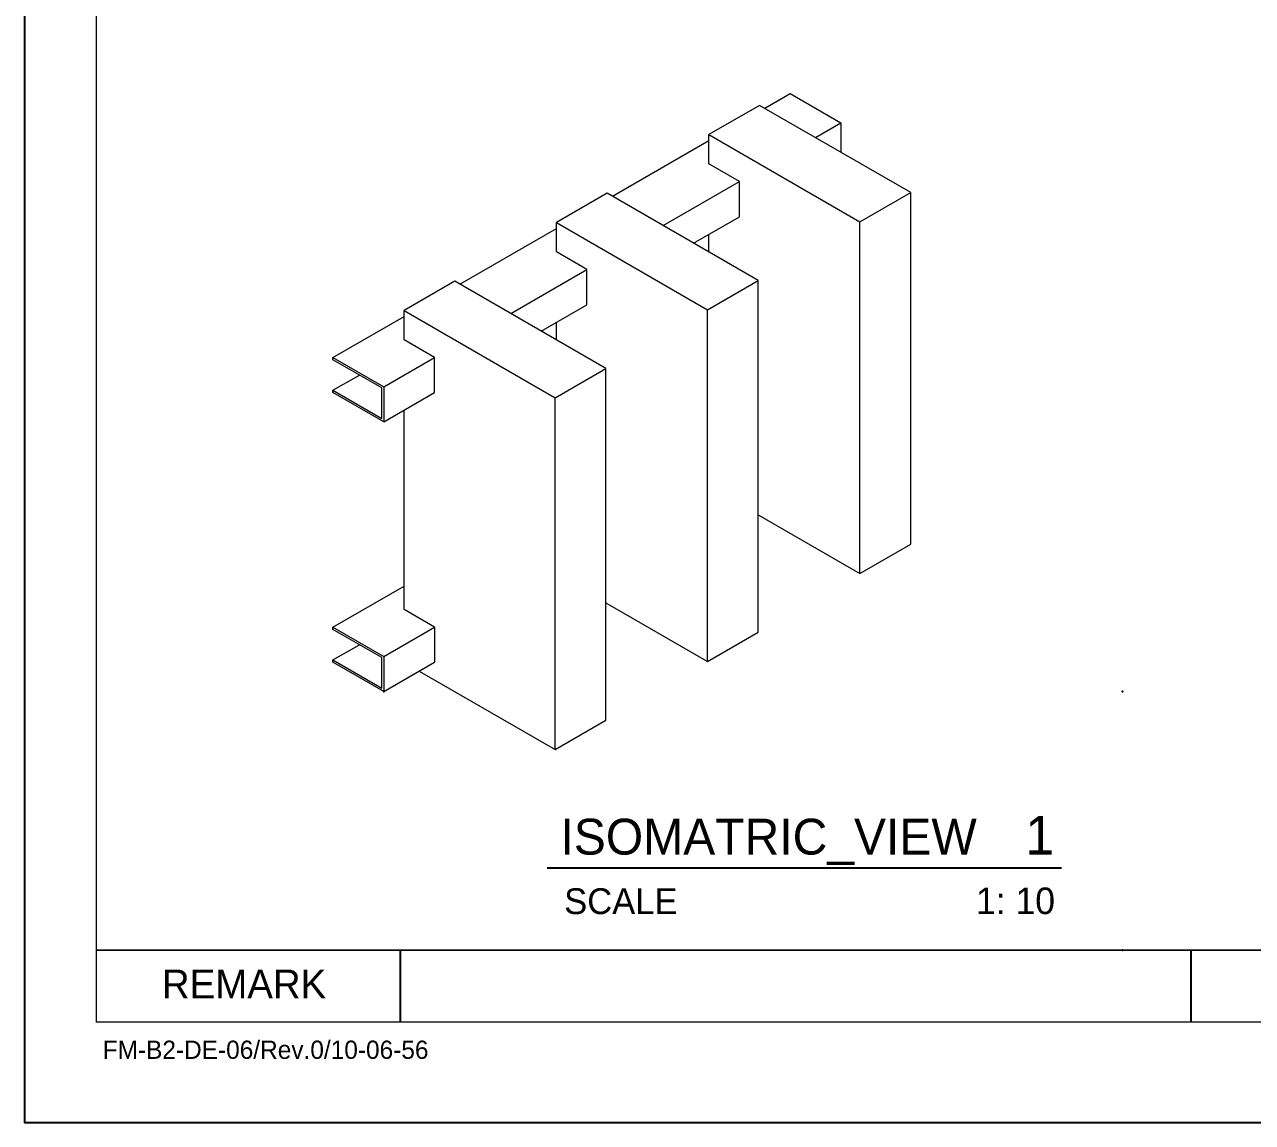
# Model space of a CAD drawing. Header units: millimetres. Extents: x -244126 to 368105, y -173968 to 259060.
# Drawn here: x -95051 to -94197, y 44240 to 45004 of the extents above; entities that cross this region are included whole.
import ezdxf
from ezdxf.enums import TextEntityAlignment as Align

# ---------------------------------------------------------------- set-up
doc = ezdxf.new("R2010")
doc.units = ezdxf.units.MM
doc.header["$MEASUREMENT"] = 0
for name, pattern in [('005_GG_TA_LINE', [13.75, 5, -1.25, 1.25, -1.25, 5]), ('BORDER2', [22.225, 6.35, -3.175, 6.35, -3.175, 0, -3.175]), ('TA_GL_000.00010', [0.000275, 0.0001, -2.5e-05, 2.5e-05, -2.5e-05, 0.0001]), ('TA_HL_003.00000', [19.5, 10.65, -8.85])]:
    doc.linetypes.add(name, pattern=pattern)
for name, color, linetype in [('000 - H A T C H', 8, 'Continuous'), ('000 - L I N E 0.1', 1, 'Continuous'), ('000 - T E X T', 4, 'Continuous'), ('000 - TITLEBLOCK', 4, 'Continuous'), ('A04_TUBE SERIES', 7, 'Continuous')]:
    doc.layers.add(name, color=color, linetype=linetype)
doc.styles.add('BROWALLIA', font='BrowalliaUPC.ttf')
doc.styles.add('century gothic111111', font='CordiaUPC.ttf')
doc.styles.add('Cetury Gothic', font='GOTHIC.TTF')
doc.styles.add('TA', font='Cordia New.ttf', dxfattribs={"height": 4.5})

# ---------------------------------------------------------------- blocks, each defined once
blk = doc.blocks.new('A$Cfd196da9')
at = {"color": 0, "linetype": 'ByBlock', "const_width": 0.1}
blk.add_lwpolyline([(-143.5, -98), (96.5, -98), (96.5, 99), (-143.5, 99)], close=True, dxfattribs=at)
blk = doc.blocks.new('*U1673')
at = {"linetype": '005_GG_TA_LINE'}
blk.add_point((250, 300), dxfattribs=at)
at = {"layer": '000 - L I N E 0.1', "color": 21, "linetype": 'Continuous'}
blk.add_lwpolyline([(0, 71.2), (0, 0), (71.2, 0)], dxfattribs=at)
at = {"layer": '000 - T E X T', "color": 3}
for p, q in [((261.48, 120), (261.48, 70)), ((811.87, 70), (811.87, 120))]:
    blk.add_line(p, q, dxfattribs=at)
at = {"layer": '000 - T E X T', "color": 3, "const_width": 1}
blk.add_lwpolyline([(50, 120), (2450, 120)], dxfattribs=at)
at = {"layer": '000 - TITLEBLOCK', "color": 250}
blk.add_lwpolyline([(0, 0), (2970, 0), (2970, 2100), (0, 2100)], close=True, dxfattribs=at)
at = {"layer": '000 - T E X T', "color": 3, "xscale": 10, "yscale": 10, "zscale": 10}
blk.add_blockref('A$Cfd196da9', (1485, 1050), dxfattribs=at)
at = {"color": 4, "insert": (95.59, 106.41), "char_height": 20, "width": 1141.2349, "attachment_point": 1, "style": 'BROWALLIA'}
blk.add_mtext('{\\fCentury Gothic|b0|i0|c0|p34;REMARK}', dxfattribs=at)
at = {"color": 4, "style": 'TA'}
blk.add_attdef('PAPER_SIZE', text='', height=12.51, dxfattribs=at).set_placement((2843, 49.87), align=Align.MIDDLE_RIGHT)
blk.add_attdef('SCALE_SIZE', text='', height=12.51, dxfattribs=at).set_placement((2867.55, 50.13), align=Align.MIDDLE_LEFT)
at = {"layer": '000 - H A T C H', "color": 4, "insert": (54.36, 56.99), "char_height": 12.7138, "attachment_point": 1, "style": 'century gothic111111'}
blk.add_mtext('FM-B2-DE-06/Rev.0/10-06-56', dxfattribs=at)
at = {"layer": '000 - T E X T', "color": 250, "style": 'TA'}
for tag, height, p in [('SUPERLINK', 10, (86.32, 2078.83)), ('NAMEFILE', 10, (86.32, 2058.82)), ('SC', 200, (16.82, 1876.05))]:
    blk.add_attdef(tag, text='', height=height, dxfattribs=at).set_placement(p, align=Align.MIDDLE_LEFT)
at = {"layer": '000 - T E X T', "color": 4, "style": 'TA'}
for tag, height, p in [('NAME_JOB_1', 10, (2618.33, 1691.25)), ('NAME_JOB_2', 10, (2618.33, 1669.43)), ('NAME_PROJECT_1', 15, (2469.03, 1594.85)), ('NAME_PROJECT_2', 15, (2469.03, 1557.85)), ('NAME_PROJECT_3', 15, (2469.03, 1520.85)), ('CODE_VALUE_1', 9.5, (2605.74, 1445.61)), ('CODE_VALUE_2', 9.5, (2605.74, 1415.61)), ('PART_NAME_VALUE_1', 9.5, (2605.74, 1379.37)), ('PART_NAME_VALUE_2', 9.5, (2605.74, 1349.37)), ('PART_NAME_VALUE_3', 9.5, (2605.74, 1319.37)), ('MATTERIAL_VALUE_1', 18, (2609.78, 1284.52)), ('SPEC_VALUE', 18, (2609.78, 1243.42)), ('THICKNESS_VALUE', 18, (2609.78, 1202.64)), ('COATING_VALUE_1', 18, (2609.78, 1162.5)), ('COATING_VALUE_2', 18, (2609.78, 1122.36)), ('NAME_TITLE_1', 12, (2472.53, 388.09)), ('NAME_TITLE_2', 12, (2472.53, 354.79)), ('NAME_TITLE_3', 12, (2472.53, 321.49)), ('DRAWING_NO1', 12, (2473.05, 164.58)), ('DRAWING_NO2', 12, (2473.05, 124.57))]:
    blk.add_attdef(tag, text='', height=height, dxfattribs=at).set_placement(p, align=Align.MIDDLE_LEFT)
for tag, p in [('NAME_DAFT', (2767.05, 681.08)), ('NAME_CHECKED', (2767.05, 612.98)), ('NAME_DESIGNER', (2767.05, 546.06)), ('NAME_DESIGN_MGR', (2767.05, 475.58))]:
    blk.add_attdef(tag, text='', height=18, dxfattribs=at).set_placement(p, align=Align.MIDDLE_CENTER)
for tag, p, height in [('REV', (2767.63, 251.25), 18.76), ('NAME_REMARK', (276.43, 86.52), 20)]:
    blk.add_attdef(tag, p, '', height=height, dxfattribs=at)
at = {"layer": '000 - T E X T', "color": 4, "style": 'Cetury Gothic'}
for tag, p in [('SHEET_NO.', (2807.89, 169.99)), ('TOTAL_SHEET_NO.', (2804.83, 88.2))]:
    blk.add_attdef(tag, text='', height=18, dxfattribs=at).set_placement(p, align=Align.CENTER)
blk = doc.blocks.new('A$Cbcff47d6')
at = {"color": 0, "linetype": 'ByBlock', "lineweight": 0, "extrusion": (-5.55112e-17, 0.816497, 0.57735)}
for p, q in [((265.17, 406.21), (282.84, 416.41)), ((282.84, 416.41), (318.2, 396)), ((261.63, 408.25), (226.27, 387.84)), ((366.76, 347.55), (261.63, 408.25)), ((300.52, 385.79), (318.2, 396)), ((318.2, 396), (318.2, 375.59)), ((226.27, 387.84), (331.41, 327.14)), ((226.27, 367.42), (226.27, 387.84)), ((159.1, 344.97), (226.27, 383.75)), ((247.49, 355.18), (226.27, 367.42)), ((194.45, 324.56), (247.49, 355.18)), ((247.49, 330.68), (247.49, 355.18)), ((155.56, 347.01), (120.21, 326.6)), ((260.7, 286.31), (155.56, 347.01)), ((331.41, 327.14), (366.76, 347.55)), ((366.76, 102.6), (366.76, 347.55)), ((120.21, 326.6), (225.34, 265.9)), ((120.21, 306.19), (120.21, 326.6)), ((215.67, 312.31), (247.49, 330.68)), ((331.41, 82.19), (331.41, 327.14)), ((53.03, 283.73), (120.21, 322.52)), ((226.27, 306.19), (226.27, 318.43)), ((141.42, 293.94), (120.21, 306.19)), ((88.39, 263.32), (141.42, 293.94)), ((141.42, 269.44), (141.42, 293.94)), ((49.5, 285.77), (14.14, 265.36)), ((154.63, 225.07), (49.5, 285.77)), ((225.34, 265.9), (260.7, 286.31)), ((260.7, 41.36), (260.7, 286.31)), ((14.14, 265.36), (119.28, 204.66)), ((14.14, 244.95), (14.14, 265.36)), ((109.6, 251.07), (141.42, 269.44)), ((225.34, 20.95), (225.34, 265.9)), ((-35.36, 232.7), (14.14, 261.28)), ((120.21, 244.95), (120.21, 257.2)), ((35.36, 232.7), (14.14, 244.95)), ((-35.36, 232.7), (0, 212.29)), ((-35.36, 231.07), (-35.36, 232.7)), ((-1.41, 211.47), (-35.36, 231.07)), ((0, 212.29), (35.36, 232.7)), ((35.36, 208.21), (35.36, 232.7)), ((119.28, 204.66), (154.63, 225.07)), ((154.63, -19.87), (154.63, 225.07)), ((-35.36, 209.84), (-16.97, 220.45)), ((-35.36, 209.84), (-1.41, 190.24)), ((-35.36, 208.21), (-35.36, 209.84)), ((0, 187.79), (-35.36, 208.21)), ((-1.41, 190.24), (-1.41, 211.47)), ((0, 212.29), (0, 187.79)), ((0, 187.79), (35.36, 208.21)), ((119.28, -40.29), (119.28, 204.66)), ((14.14, 57.15), (14.14, 195.96)), ((260.7, 123.01), (331.41, 82.19)), ((331.41, 82.19), (366.76, 102.6)), ((-35.36, 44.91), (14.14, 73.48)), ((154.63, 61.78), (225.34, 20.95)), ((-35.36, 44.91), (0, 24.49)), ((-35.36, 43.27), (-35.36, 44.91)), ((-1.41, 23.68), (-35.36, 43.27)), ((0, 24.49), (35.36, 44.91)), ((225.34, 20.95), (260.7, 41.36)), ((-35.36, 22.05), (-16.97, 32.66)), ((-35.36, 22.05), (-1.41, 2.45)), ((-35.36, 20.41), (-35.36, 22.05)), ((0, 0), (-35.36, 20.41)), ((-1.41, 2.45), (-1.41, 23.68)), ((0, 24.49), (0, 0)), ((0, 0), (35.36, 20.41)), ((24.75, 14.29), (119.28, -40.29)), ((119.28, -40.29), (154.63, -19.87))]:
    blk.add_line(p, q, dxfattribs=at)
at = {"color": 0, "linetype": 'ByBlock', "lineweight": 0}
for q in [(14.14, 57.15), (35.36, 20.41)]:
    blk.add_line((35.36, 44.91), q, dxfattribs=at)
blk = doc.blocks.new('*U3360')
at = {"color": 4}
blk.add_line((-4.258, 5.701), (-40.053, 5.701), dxfattribs=at)
at = {"linetype": 'TA_GL_000.00010'}
blk.add_point((0, 18), dxfattribs=at)
blk.add_point((0, 0))
at = {"color": 4, "linetype": 'BORDER2', "style": 'Cetury Gothic'}
blk.add_text('SCALE', height=1.8, dxfattribs=at).set_placement((-38.864, 2.508))
at = {"color": 0, "style": 'TA'}
for tag, p in [('HEADING2', (-39.123, 10.65)), ('HEADING', (-39.123, 6.65))]:
    blk.add_attdef(tag, p, '', height=2.5, dxfattribs=at)
for tag, height, p in [('LO', 2.7, (-4.758, 6.65)), ('SC', 1.85, (-4.7, 2.508))]:
    blk.add_attdef(tag, text='', height=height, dxfattribs=at).set_placement(p, align=Align.RIGHT)

msp = doc.modelspace()

# ---------------------------------------------------------------- block references
at = {"color": 2, "linetype": 'TA_HL_003.00000'}
msp.add_blockref('*U1673', (-95051.11001, 44239.78993), dxfattribs=at)
at = {"layer": '000 - T E X T', "xscale": 10, "yscale": 10, "zscale": 10}
msp.add_blockref('*U3360', (-94286.90803, 44359.78993), dxfattribs=at).add_auto_attribs({'HEADING': 'ISOMATRIC_VIEW', 'LO': '1', 'SC': '1: 10'})
at = {"layer": 'A04_TUBE SERIES', "color": 3}
msp.add_blockref('A$Cbcff47d6', (-94801.11001, 44539.78993), dxfattribs=at)

doc.saveas('drawing.dxf')
